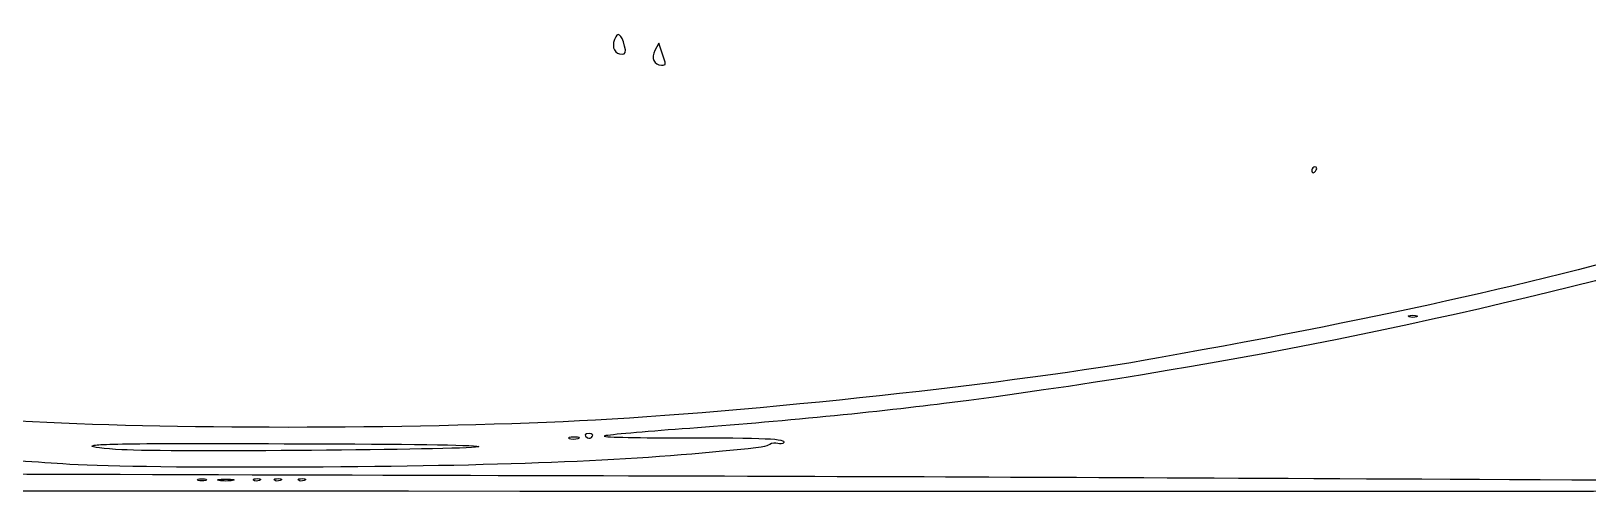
# Model space of a CAD drawing. Extents: x 0 to 877, y -11 to 940.
# Drawn here: x 448.3 to 586, y 0 to 40.7 of the extents above; entities that cross this region are included whole.
import ezdxf

# ---------------------------------------------------------------- set-up
doc = ezdxf.new("R2010")
doc.units = 0
doc.layers.add('Calque_1', color=7, linetype='CONTINUOUS')

msp = doc.modelspace()

# ---------------------------------------------------------------- linework, layer by layer
at = {"layer": 'Calque_1', "color": 7}
for points in [[(500.55691, 38.62943)], [(504.03387, 37.67251)], [(561.66507, 28.14691)], [(570.47806, 15.56864)], [(497.50092, 4.74353)], [(453.68498, 4.02228)], [(463.38831, 1.11858)], [(465.50497, 1.08828)], [(468.30514, 1.13951)], [(470.15722, 1.13951)], [(472.27389, 1.13951)]]:
    msp.add_lwpolyline(points, close=True, dxfattribs=at)
for points in [[(504.09568, 38.72639), (503.79302, 39.59462), (503.45608, 38.96507)], [(496.65428, 4.68098), (496.65428, 4.68117)]]:
    msp.add_lwpolyline(points, dxfattribs=at)
for points in [[(499.87291, 39.93104), (499.60389, 39.21992), (499.91421, 38.62943), (500.55691, 38.62943)], [(500.77037, 39.35703), (500.50223, 40.44277), (500.15139, 40.66717), (499.87291, 39.93104)], [(500.55691, 38.62943), (500.85298, 38.62943), (500.9057, 38.8091), (500.77037, 39.35703)], [(503.45608, 38.96507), (503.09135, 38.28356), (503.36448, 37.67251), (504.03387, 37.67251)], [(504.03388, 37.67251), (504.47357, 37.67251), (504.47206, 37.64681), (504.09568, 38.72639)], [(561.82859, 28.67607), (561.67449, 28.67607), (561.54839, 28.55701), (561.54839, 28.41149)], [(561.54839, 28.41149), (561.54839, 28.26597), (561.60089, 28.14691), (561.66507, 28.14691)], [(561.66507, 28.14691), (561.72927, 28.14691), (561.85534, 28.26597), (561.94527, 28.41149)], [(561.94527, 28.41149), (562.03517, 28.55701), (561.98267, 28.67607), (561.82859, 28.67607)], [(598.3916, 23.17382), (581.95238, 18.49863), (569.17884, 15.61634), (547.98848, 11.80052)], [(596.60631, 21.30518), (575.65314, 15.38409), (552.60825, 10.76923), (529.00527, 7.76772)], [(570.14733, 15.43518), (569.96543, 15.50858), (570.11423, 15.56864), (570.47806, 15.56864)], [(570.80879, 15.43518), (570.62689, 15.36178), (570.32923, 15.36178), (570.14733, 15.43518)], [(570.47806, 15.56864), (570.84186, 15.56864), (570.99069, 15.50854), (570.80879, 15.43518)], [(547.98848, 11.80052), (535.63434, 9.57588), (511.6349, 6.96748), (496.7916, 6.23612)], [(529.00527, 7.76772), (522.85136, 6.98516), (512.99396, 6.0307), (505.85423, 5.52609)], [(496.7916, 6.23612), (481.50947, 5.48315), (459.8538, 5.48021), (447.18223, 6.22912)], [(505.85423, 5.52609), (502.50725, 5.28952), (499.42716, 5.01415), (499.00957, 4.91411)], [(453.68498, 4.02228), (454.02707, 4.24529), (457.32932, 4.274), (475.36035, 4.21084)], [(475.36035, 4.21084), (483.90868, 4.18094), (488.61772, 4.07773), (487.79577, 3.93846)], [(496.32858, 4.81296), (495.89202, 4.81796), (495.68138, 4.76346), (495.86053, 4.69098)], [(495.86053, 4.69098), (496.03966, 4.61848), (496.39684, 4.61408), (496.65428, 4.68098)], [(496.65428, 4.68117), (496.9117, 4.74827), (496.76514, 4.80756), (496.32858, 4.81296)], [(497.66711, 5.12911), (497.20237, 5.12911), (497.13395, 4.97033), (497.50092, 4.74353)], [(497.50092, 4.74353), (497.63639, 4.65983), (497.82202, 4.71233), (497.91341, 4.86021)], [(497.91341, 4.86021), (498.00481, 5.00811), (497.89411, 5.12911), (497.66711, 5.12911)], [(499.00957, 4.91411), (498.59197, 4.81407), (501.53359, 4.73588), (505.54644, 4.74033)], [(505.54644, 4.74033), (513.37729, 4.74933), (515.05864, 4.67283), (514.84012, 4.31927)], [(513.60597, 4.16797), (513.20981, 3.92085), (513.39351, 3.94765), (509.42611, 3.55771)], [(514.32511, 4.23807), (514.11844, 4.31737), (513.79483, 4.28587), (513.60597, 4.16797)], [(514.84012, 4.31927), (514.76352, 4.19531), (514.53174, 4.15877), (514.32511, 4.23807)], [(451.08548, 2.43103), (448.46611, 2.61365), (444.59658, 2.87894), (442.48652, 3.0206)], [(456.31035, 3.68811), (454.70962, 3.76971), (453.52821, 3.92007), (453.68498, 4.02228)], [(487.79577, 3.93846), (486.24421, 3.67551), (460.56344, 3.47133), (456.31035, 3.68811)], [(509.42611, 3.55771), (499.98718, 2.62997), (488.29331, 2.20132), (470.92923, 2.14655)], [(411.33119, 1.73239), (413.07744, 1.67179), (441.23572, 1.55361), (473.90514, 1.46971)], [(470.92923, 2.14655), (461.05072, 2.11535), (454.205, 2.21355), (451.08548, 2.43103)], [(473.90514, 1.46971), (533.96854, 1.31548), (544.39184, 1.26936), (632.60447, 0.7675)], [(687.95303, 0.3709), (687.95303, 0.00633), (656.45746, -0.02756), (378.39053, 0.03787)], [(463.05758, 0.98512), (462.87568, 1.05852), (463.02448, 1.11858), (463.38831, 1.11858)], [(463.71904, 0.98512), (463.53713, 0.91172), (463.23948, 0.91172), (463.05758, 0.98512)], [(463.38831, 1.11858), (463.75211, 1.11858), (463.90094, 1.05848), (463.71904, 0.98512)], [(464.90966, 0.97364), (464.58224, 1.03674), (464.85016, 1.08828), (465.50497, 1.08828)], [(466.10029, 0.97364), (465.77286, 0.91054), (465.23708, 0.91054), (464.90966, 0.97364)], [(465.50497, 1.08828), (466.15982, 1.08828), (466.42771, 1.03668), (466.10029, 0.97364)], [(467.95787, 1.00052), (467.86997, 1.08842), (468.02627, 1.15099), (468.30514, 1.13951)], [(468.465, 0.97962), (468.274, 0.90322), (468.04579, 0.91262), (467.95787, 1.00052)], [(468.30514, 1.13948), (468.61338, 1.12678), (468.67606, 1.06408), (468.465, 0.97962)], [(469.80996, 1.00052), (469.72206, 1.08842), (469.87836, 1.15099), (470.15722, 1.13951)], [(470.31708, 0.97962), (470.12608, 0.90322), (469.89788, 0.91262), (469.80996, 1.00052)], [(470.15722, 1.13948), (470.46546, 1.12678), (470.52814, 1.06408), (470.31708, 0.97962)], [(471.92662, 1.00052), (471.83872, 1.08842), (471.99502, 1.15099), (472.27389, 1.13951)], [(472.43375, 0.97962), (472.24275, 0.90322), (472.01454, 0.91262), (471.92662, 1.00052)], [(472.27389, 1.13948), (472.58213, 1.12678), (472.64481, 1.06408), (472.43375, 0.97962)]]:
    msp.add_open_spline(points, degree=3, dxfattribs=at)

doc.saveas('drawing.dxf')
